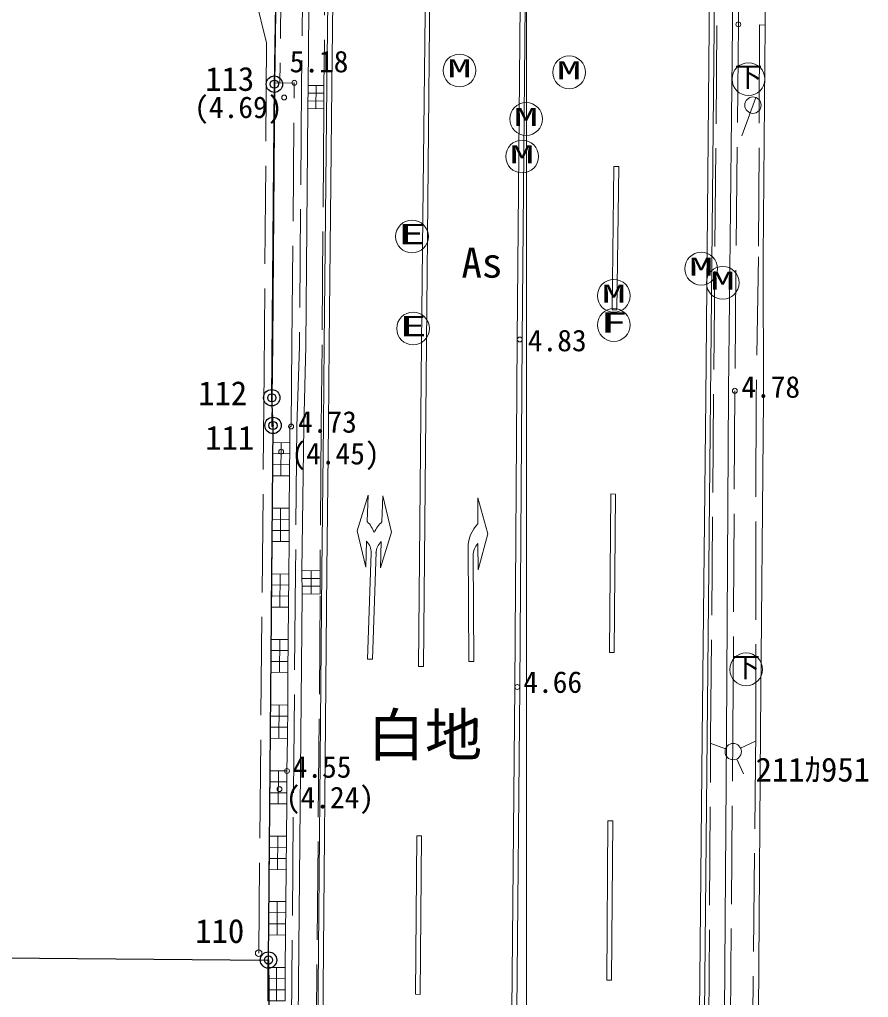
# Model space of a CAD drawing. Units: millimetres, scale not verified. Extents: x -107123 to 114729, y -74161 to 66839.
# Drawn here: x 82405 to 108318, y -42765 to -12925 of the extents above; entities that cross this region are included whole.
import ezdxf
from ezdxf.enums import TextEntityAlignment as Align

# ---------------------------------------------------------------- set-up
doc = ezdxf.new("R2010")
doc.units = ezdxf.units.MM
doc.header["$LTSCALE"] = 500
doc.header["$PDMODE"] = 32
doc.header["$PDSIZE"] = 250
doc.linetypes.add('DASHED', pattern=[7.5, 6, -1.5])
for name, color, linetype, lineweight in [('1-0_一 般', 7, 'Continuous', 9), ('1-2_躯体', 1, 'Continuous', 30), ('1-8_0', 8, 'Continuous', 13), ('1-F_0', 7, 'Continuous', 9)]:
    doc.layers.add(name, color=color, linetype=linetype, lineweight=lineweight)
doc.styles.add('ＭＳ ゴシック', font='')
doc.styles.get('ＭＳ ゴシック').set_extended_font_data('MS Gothic')

msp = doc.modelspace()

# ---------------------------------------------------------------- linework, layer by layer
at = {"layer": '1-0_一 般', "linetype": 'DASHED'}
for p, q in [((90412.1, -10500), (90346, -14862)), ((91690.6, -15646.1), (91641.9, -22847.8)), ((90633.7, -27836.8), (90645.2, -26849.2)), ((90619.9, -29845.2), (90630.8, -28856.3)), ((91455.4, -44759.4), (91584, -30452.2)), ((90605.5, -31843.8), (90614.5, -30854.2)), ((90589.5, -33844), (90596.4, -32848.3)), ((90566.8, -35853.4), (90580.7, -34859.2)), ((104078.8, -47414), (104175.6, -34709.9)), ((90555.1, -37847.7), (90563.5, -36856.8)), ((90535.1, -39841), (90544, -38866.3)), ((90513.6, -41853), (90527.8, -40861.1))]:
    msp.add_line(p, q, dxfattribs=at)
at = {"layer": '1-0_一 般'}
for p, q in [((91213, -15171.8), (91694.4, -15175.7)), ((91449.9, -15644.2), (91455.6, -14938.6)), ((91211.1, -15407), (91692.5, -15410.9)), ((104448.9, -16477.9), (104876.4, -15303.2)), ((91142.7, -22880), (91209.2, -15642.2)), ((100548.1, -17409.6), (100489.7, -21783.4)), ((100698.1, -17411.6), (100548.1, -17409.6)), ((100639.7, -21785.4), (100698.1, -17411.6)), ((100489.7, -21783.4), (100639.7, -21785.4)), ((90394.9, -25837.1), (90385, -26846.7)), ((90651.8, -26176.2), (90131.5, -26171.1)), ((90648.5, -26512.7), (90128.2, -26507.6)), ((90124.9, -26846), (90111.2, -27835.4)), ((93042, -27440.4), (93016.2, -28240)), ((100449.7, -27401.9), (100408, -32241.5)), ((100449.7, -27401.9), (100599.7, -27403.2)), ((100558, -32242.8), (100599.7, -27403.2)), ((93491.8, -27455), (93466, -28254.6)), ((96390, -27515.5), (96395, -28315.5)), ((90372.5, -27836.1), (90369.6, -28855.6)), ((90632.7, -28176.7), (90110.3, -28175.2)), ((90631.8, -28516.5), (90109.3, -28515)), ((90108.4, -28850.3), (90095.8, -29842.4)), ((93135.2, -29201.4), (93030.4, -32442.7)), ((93286.1, -29176.1), (93180.3, -32447.5)), ((96120.8, -32517.3), (96099.4, -29031.5)), ((96250.9, -29273.5), (96270.8, -32516.4)), ((91305.9, -30453.9), (91301.6, -29743.5)), ((90357.9, -29843.8), (90352.5, -30852.8)), ((91024.9, -29982), (91581.1, -29978.6)), ((90618.1, -30181.6), (90094, -30178.8)), ((91026.4, -30218.8), (91582.5, -30215.4)), ((90616.3, -30517.9), (90092.2, -30515.1)), ((91027.8, -30455.5), (90895, -44740.6)), ((90090.4, -30852.9), (90086.4, -31839.1)), ((90346, -31841.5), (90336.9, -32846)), ((90602.5, -32178.7), (90083.4, -32174)), ((90599.5, -32513.5), (90080.4, -32508.8)), ((93030.4, -32442.7), (93180.3, -32447.5)), ((93030.4, -32442.7), (93180.3, -32447.5)), ((96120.8, -32517.3), (96270.8, -32516.4)), ((100558, -32242.8), (100408, -32241.5)), ((94733, -32662.9), (94583, -32661.5)), ((90077.3, -32847.7), (90069.2, -33839.5)), ((90329.4, -33841.7), (90320.6, -34857)), ((90586.5, -34182.4), (90066.3, -34177.9)), ((90583.6, -34520.8), (90063.4, -34516.3)), ((90060.5, -34852.9), (90041.8, -35851.6)), ((103484.5, -35006.5), (103954.4, -35177.5)), ((104869, -34946), (104415.9, -35157.3)), ((104295, -35489.5), (104506.3, -35942.7)), ((90304.3, -35852.5), (90301, -36855.9)), ((90565.7, -36187.9), (90040.7, -36186.1)), ((90564.6, -36522.3), (90039.6, -36520.6)), ((90038.5, -36851.9), (90030.1, -37842)), ((100367, -37377.2), (100326.6, -42236.5)), ((100517, -37378.5), (100367, -37377.2)), ((100476.6, -42237.7), (100517, -37378.5)), ((90292.6, -37844.8), (90281.5, -38863.5)), ((94529.3, -37835.2), (94488.3, -42669.8)), ((94679.3, -37836.5), (94529.3, -37835.2)), ((94638.3, -42671), (94679.3, -37836.5)), ((90551.4, -38187.2), (90026.4, -38181.5)), ((90547.7, -38526.8), (90022.7, -38521)), ((90019, -38861.4), (90009.5, -39837.3)), ((90272.3, -39839.2), (90265, -40859.2)), ((90532.6, -40181), (90007, -40177.3)), ((90530.2, -40521), (90004.6, -40517.3)), ((90002.2, -40854.9), (89987.5, -41853.2)), ((90250.6, -41853.1), (90251, -42869.6)), ((90513.8, -42191.9), (89987.7, -42192.1)), ((100326.6, -42236.5), (100476.6, -42237.7)), ((90513.9, -42530.7), (89987.8, -42530.9)), ((94488.3, -42669.8), (94638.3, -42671))]:
    msp.add_line(p, q, dxfattribs=at)
for points in [[(97493.7, -54652.2), (97586.1, -43165), (97673, -33292.3), (97749.5, -22688), (97868.1, -9014.9), (97948.7, 4866.5)], [(104621.2, 4637.8), (104017.9, 3056.7), (103611.6, -2520), (103518.5, -6403.6), (103459.6, -13153), (103349.6, -24475.1), (103245.6, -34824.7), (103120.3, -47466.4), (103083.2, -52451.4)], [(103233.2, -52452.5), (103270.3, -47467.7), (103395.6, -34826.2), (103499.6, -24476.6), (103609.6, -13154.4), (103668.4, -6406), (103761.5, -2527.2), (104165.9, 3023.9), (104761.4, 4584.3)], [(103889.4, -47478.1), (103986.3, -34774), (104050.4, -24265.2), (104164.9, -13114.9), (104254.1, -6340.9), (104328.9, -2586.1), (104611.3, 2192.5)], [(91214.9, -14936.6), (91255.1, -10408.3), (91317.4, -6447.8), (91320.5, -1471.7), (91229.3, -260.5)], [(91869.8, -86.1), (91912.1, -746), (91922.8, -1181.5), (91885.1, -6613.9), (91847.8, -9762.9), (91787.4, -14960.8), (91704.8, -22836.6), (91684.6, -25277.9), (91633.6, -29748), (91499.1, -44780.6), (91403.3, -54098.7)], [(89655.5, -573), (89945.1, -1560.7), (90225.4, -2799.2), (90288.9, -4031.2), (90297.2, -5429.4), (90285.3, -6386), (90262.1, -10499.2), (90199.8, -14863), (90134.7, -22781.3), (90101.3, -25346.6), (90135.7, -25348.4), (90134.8, -25834.6)], [(91553.3, -54100.3), (91649, -44782), (91783.6, -29749.5), (91834.6, -25279.4), (91854.8, -22838), (91937.4, -14962.4), (91997.8, -9764.7), (92035.1, -6615.3), (92072.9, -1180.2)], [(94885, -1158.7), (94826.4, -9187.1), (94718.3, -18945.5), (94675.4, -22808.9), (94583, -32661.5)], [(94733, -32662.9), (94825.4, -22810.3), (95035, -1157.5)], [(97763.8, -1136.5), (97718.1, -9013.8), (97599.5, -22686.8), (97523, -33291.1), (97436.1, -43163.8), (97343.7, -54651)], [(104930.4, -47527.1), (105023, -34621.4), (105110.7, -24512.8), (105108.6, -20176.6), (105166.4, -13094.2), (105188.4, -9984.2)], [(91023.5, -29745.2), (91078.5, -25345.7), (91142.7, -22880)], [(93042, -27440.4), (92706.7, -28530.2), (92971, -29639.3), (92996.8, -28839.7)], [(93491.8, -27455), (93756.1, -28564.1), (93420.7, -29653.8), (93446.6, -28854.2)], [(96390, -27515.5), (96696.8, -28613.7), (96403.6, -29715.5), (96398.7, -28915.5)]]:
    msp.add_lwpolyline(points, dxfattribs=at)
at = {"layer": '1-0_一 般', "linetype": 'DASHED'}
for points in [[(104905.9, 2902.6), (104511.3, -2567.3), (104443.8, -6416.3), (104346.7, -13071.5), (104238.9, -24253), (104175.6, -34709.9)], [(103359, -52452.7), (103423.2, -47452), (103499.2, -34852.2), (103750.3, -6383.2), (103849.7, -2548.9), (104118.8, 2256.6)], [(87549.1, -9.7), (89462.7, -5707.8), (89467, -11707.1), (89943.6, -13634.3), (89873.9, -23655.8), (89704, -41416.8)], [(91793.2, -126.2), (91862.1, -1448.6), (91800, -6592.5), (91748.2, -9796), (91696.2, -14953.3)], [(91053.5, -348.7), (91122.6, -1480.5), (91132.8, -6443.3), (91064.6, -10419.8), (91015.7, -14966.3), (90945.7, -22889.2), (90873.2, -25345.5), (90827.7, -29768.7), (90694.9, -44746.5), (90612, -53848.1)], [(105166.4, -13094.2), (104996, -13088.6), (104962.1, -20166.9), (104886.7, -24487.7), (104875.1, -34615.5), (104751.7, -47424.7)], [(90655, -25839.7), (90657.4, -25347.8), (90693, -25343.7), (90718.4, -22826.6), (90791.7, -14853.9), (90199.8, -14863)], [(91641.9, -22847.8), (91613.3, -25353.1), (91579.7, -29743.3)]]:
    msp.add_lwpolyline(points, dxfattribs=at)
at = {"layer": '1-0_一 般'}
for points in [[(91209.2, -15642.2), (91214.9, -14936.6), (91696.3, -14940.5), (91690.6, -15646.1)], [(90655, -25839.7), (90645.2, -26849.2), (90124.9, -26844.1), (90134.8, -25834.6)], [(90633.7, -27836.8), (90630.8, -28856.3), (90108.4, -28854.9), (90111.2, -27835.4)], [(91027.8, -30455.5), (91023.5, -29745.2), (91579.7, -29741.9), (91584, -30452.2)], [(90619.9, -29845.2), (90614.5, -30854.2), (90090.4, -30851.4), (90095.8, -29842.4)], [(90605.5, -31843.8), (90596.4, -32848.3), (90077.4, -32843.6), (90086.4, -31839.1)], [(90589.5, -33844), (90580.7, -34859.2), (90060.5, -34854.7), (90069.2, -33839.5)], [(90566.8, -35853.4), (90563.5, -36856.8), (90038.4, -36855), (90041.8, -35851.6)], [(90555.1, -37847.7), (90544, -38866.3), (90019, -38860.6), (90030.1, -37842)], [(90535.1, -39841), (90527.8, -40861.1), (90002.1, -40857.3), (90009.5, -39837.3)], [(90513.6, -41853), (90514, -42869.5), (89987.9, -42869.7), (89987.5, -41853.2)]]:
    msp.add_lwpolyline(points, close=True, dxfattribs=at)
for centre, radius in [((95834, -14478.9), 500), ((99180, -14536.7), 500), ((104653.8, -14742.3), 500), ((97867.2, -15959.5), 500), ((104790.9, -15538.2), 250), ((97745.1, -17104.9), 500), ((94383.7, -19545.4), 500), ((103212.3, -20527.1), 500), ((103869, -20956.7), 500), ((100546.3, -21355.3), 500), ((100544.4, -22246.4), 500), ((94416.4, -22352.9), 500), ((104583.1, -32754.4), 500), ((104189.3, -35263), 250), ((89704, -41416.8), 100)]:
    msp.add_circle(centre, radius, dxfattribs=at)
for centre, radius, start, end in [((92293.5, -28931.2), 1000, 20.48, 43.72135), ((94142.5, -28990.9), 1000, 132.57536, 155.81671), ((97099.3, -29025.3), 1000, 134.77942, 180.35243), ((92635.4, -29185.3), 500, 358.14833, 43.72135), ((93784.8, -29222.4), 500, 132.57536, 178.14837), ((96750.8, -29270.4), 500, 134.77942, 180.35244)]:
    msp.add_arc(centre, radius, start, end, dxfattribs=at)
at = {"layer": '1-2_躯体'}
msp.add_line((90004.5, -41624.5), (90051.6, -47246.9), dxfattribs=at)
msp.add_lwpolyline([(6088.7, -40899), (90004.5, -41624.5), (90143.6, -25311), (90104.1, -24466.6), (90183.8, -14897.6), (90253.5, -10668.4), (89618.5, -5153.5), (87766.2, 291.4), (71387.1, 1102.3), (70139.9, 1105), (43090.5, 2465.5), (8073.6, 4038.8)], dxfattribs=at)
for centre in [(90183.8, -14897.6), (90104.1, -24466.6), (90143.6, -25311), (90004.5, -41624.5)]:
    msp.add_circle(centre, 250, dxfattribs=at)
for p in [(90183.8, -14897.6), (90104.1, -24466.6), (90143.6, -25311), (90004.5, -41624.5)]:
    msp.add_point(p, dxfattribs=at)
at = {"layer": '1-8_0'}
for centre in [(104346.7, -13071.5), (90791.7, -14853.9), (90481, -15303.8), (97674.5, -22687.4), (104238.9, -24253), (90693, -25343.7), (90390.7, -26112.7), (97598, -33291.7), (90566.8, -35853.4), (90340.6, -36410.6)]:
    msp.add_circle(centre, 75, dxfattribs=at)
at = {"layer": '1-F_0'}
msp.add_line((97877.2, -74161), (97877.2, 66839), dxfattribs=at)

# ---------------------------------------------------------------- texts
at = {"layer": '1-0_一 般', "style": 'ＭＳ ゴシック', "width": 2}
for s, height, p in [('M', 549.9, (95459, -14853.9)), ('M', 549.9, (98805, -14911.7)), ('M', 549.9, (97492.2, -16334.5)), ('M', 549.9, (97370.1, -17479.9)), ('E', 623.2, (93958.7, -19970.4)), ('M', 549.9, (102837.3, -20902.1)), ('M', 549.9, (103494, -21331.7)), ('M', 549.9, (100171.3, -21730.3)), ('E', 623.2, (93991.4, -22777.9)), ('F', 623.2, (100119.4, -22671.4))]:
    msp.add_text(s, height=height, dxfattribs=at).set_placement(p, align=Align.BOTTOM_LEFT)
at = {"layer": '1-0_一 般', "style": 'ＭＳ ゴシック'}
for s, height, p in [('下', 623.2, (104228.8, -15167.3)), ('As', 916.4, (95894, -21076)), ('下', 623.2, (104158.1, -33179.4)), ('211ｶ951', 733.1, (104873.2, -36398.2))]:
    msp.add_text(s, height=height, dxfattribs=at).set_placement(p, align=Align.BOTTOM_LEFT)
at = {"layer": '1-2_躯体', "style": 'ＭＳ ゴシック'}
for s, height, p in [('113', 733.1, (88073.4, -15321.8)), ('112', 733.1, (87855.4, -24912.2)), ('111', 733.1, (88073.4, -26274.5)), ('白地', 1283, (93028.1, -35780.9)), ('110', 733.1, (87768.8, -41323))]:
    msp.add_text(s, height=height, dxfattribs=at).set_placement(p, align=Align.BOTTOM_LEFT)
at = {"layer": '1-8_0', "color": 7, "style": 'ＭＳ ゴシック'}
for s, p in [('5.18', (90647.9, -14734.6)), ('(4.69)', (87736.6, -16129.3)), ('4.83', (97920.5, -23245.4)), ('4.78', (104436.2, -24662.7)), ('4.73', (90905.8, -25730.7)), ('(4.45)', (90703.8, -26697.5)), ('4.66', (97782.7, -33668.5)), ('4.55', (90741.3, -36258.2)), ('(4.24)', (90533.3, -37190.4))]:
    msp.add_text(s, height=659.8, dxfattribs=at).set_placement(p, align=Align.BOTTOM_LEFT)

doc.saveas('drawing.dxf')
